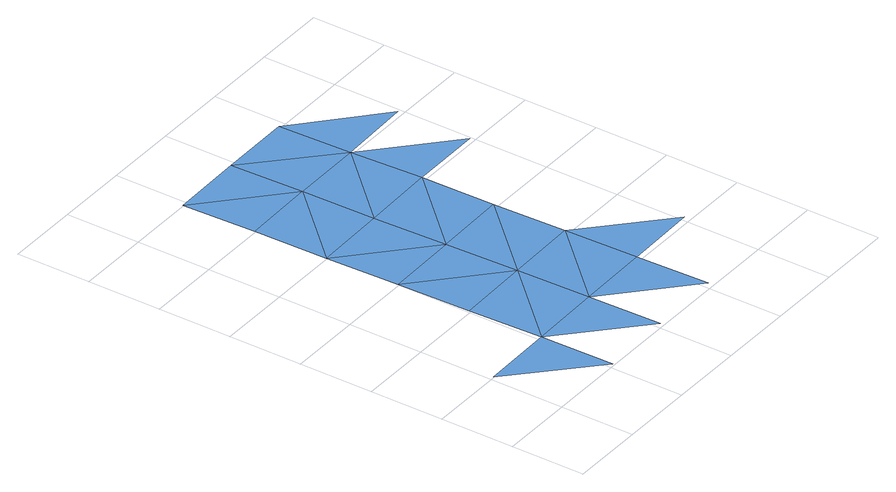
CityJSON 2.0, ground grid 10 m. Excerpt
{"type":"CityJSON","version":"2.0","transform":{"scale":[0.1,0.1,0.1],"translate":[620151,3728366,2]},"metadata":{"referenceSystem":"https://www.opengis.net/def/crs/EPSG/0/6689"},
"CityObjects":{
"waterbody1":{"type":"WaterBody","attributes":{"name":"福岡県津波浸水想定図","class":"1140","function":"2","WaterBodyTsunamiRiskAttribute.description":"1","WaterBodyTsunamiRiskAttribute.rank":"4"},"geometry":[{"type":"MultiSurface","lod":"1","boundaries":[[[0,1,2]],[[3,4,2]],[[2,5,6]],[[5,7,6]],[[8,9,7]],[[2,4,5]],[[7,5,8]],[[8,10,9]],[[9,11,12]],[[11,13,12]],[[9,10,11]],[[11,14,13]]]}]},
"waterbody2":{"type":"WaterBody","attributes":{"name":"福岡県津波浸水想定図","class":"1140","function":"2","WaterBodyTsunamiRiskAttribute.description":"1","WaterBodyTsunamiRiskAttribute.rank":"3"},"geometry":[{"type":"MultiSurface","lod":"1","boundaries":[[[4,15,16]],[[5,4,17]],[[5,18,8]],[[17,4,16]],[[8,19,10]],[[18,5,17]],[[18,19,8]],[[20,14,11]],[[11,10,20]],[[10,19,20]],[[21,14,20]]]}]},
"waterbody3":{"type":"WaterBody","attributes":{"name":"福岡県津波浸水想定図","class":"1140","function":"2","WaterBodyTsunamiRiskAttribute.description":"1","WaterBodyTsunamiRiskAttribute.rank":"2"},"geometry":[{"type":"MultiSurface","lod":"1","boundaries":[[[16,22,17]],[[19,23,20]],[[24,21,20]]]}]}
},
"vertices":[
[2,98,5],[104,0,5],[102,100,5],[204,2,5],[202,102,5],[200,202,5],[100,200,4],[98,300,4],[198,302,4],[96,400,3],[196,402,3],[194,502,3],[94,500,3],[92,600,2],[192,602,2],
[304,4,6],[302,104,5],[300,204,5],[298,304,4],[296,404,4],[294,504,2],[292,604,1],
[402,106,5],[396,406,3],[394,506,3]
]}
